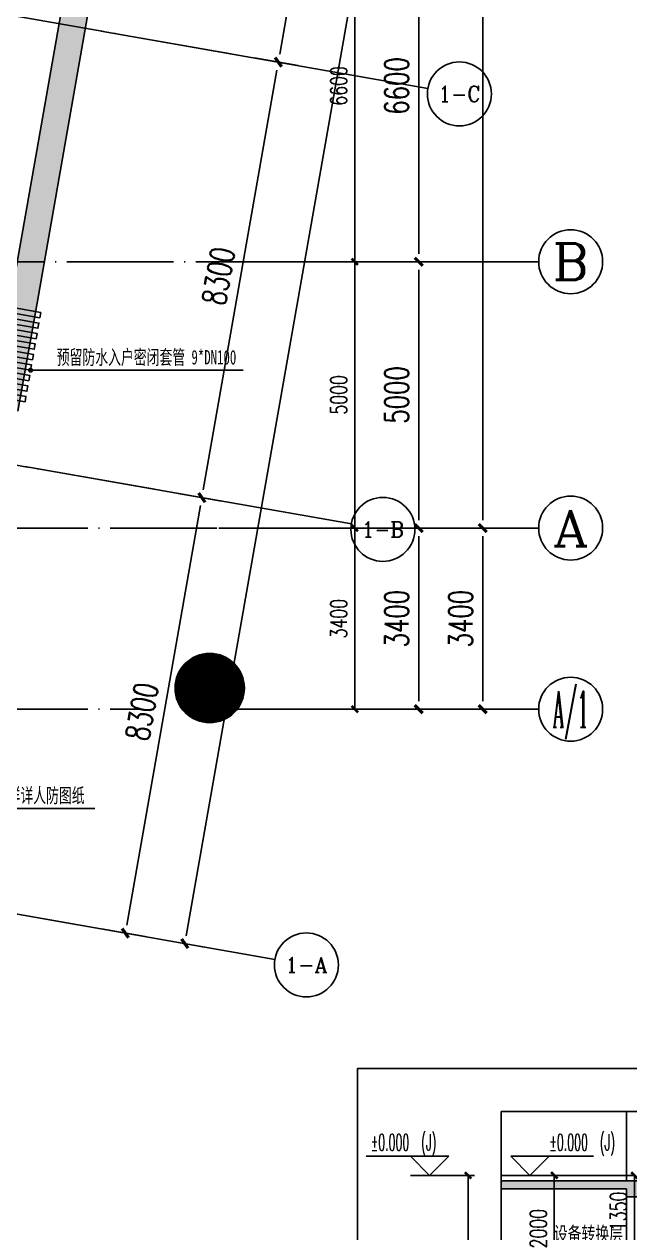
# Model space of a CAD drawing. Header units: millimetres. Extents: x 12325263 to 13848842, y -1463133 to 573208.
# Drawn here: x 12616646 to 12628006, y -899116 to -876428 of the extents above; entities that cross this region are included whole.
import ezdxf
from ezdxf.enums import TextEntityAlignment as Align
from ezdxf.xclip import XClip

# ---------------------------------------------------------------- set-up
doc = ezdxf.new("R2010")
doc.units = ezdxf.units.MM
doc.header["$LTSCALE"] = 1000
doc.header["$XCLIPFRAME"] = 0
doc.linetypes.add('DOTE', pattern=[2.42, 2, -0.2, 0.02, -0.2])
for name, color, linetype in [('A-ANNO-DIMS', 83, 'Continuous'), ('A-ANNO-ELEV', 3, 'Continuous'), ('A-ANNO-TEXT', 7, 'Continuous'), ('A-AXIS', 16, 'DOTE'), ('A-COLS', 6, 'Continuous'), ('A-WALL', 5, 'Continuous'), ('AXIS', 3, 'Continuous'), ('AXIS_TEXT', 7, 'Continuous'), ('COLUMN-CONCRETE', 6, 'Continuous'), ('PUB_DIM', 83, 'Continuous'), ('PUB_HATCH', 8, 'Continuous'), ('PUB_TEXT', 7, 'Continuous'), ('WALL', 5, 'Continuous'), ('WALL-SHATCH', 8, 'Continuous')]:
    doc.layers.add(name, color=color, linetype=linetype)
doc.styles.add('_TCH_AXIS', font='COMPLEX', dxfattribs={"bigfont": 'GBCBIG'})
doc.styles.add('_TCH_DIM', font='SIMPLEX.shx', dxfattribs={"width": 0.7, "bigfont": 'GBCBIG.shx'})
doc.styles.add('_TCH_DIM_T3', font='SIMPLEX.shx', dxfattribs={"width": 0.705882, "bigfont": 'GBCBIG.shx'})
doc.styles.add('COMPLEX', font='COMPLEX')
doc.styles.add('TITXV', font='', dxfattribs={"width": 0.7})
doc.styles.add('宋体', font='', dxfattribs={"width": 0.65})
doc.styles.get('TITXV').set_extended_font_data('SimSun')
doc.styles.get('宋体').set_extended_font_data('SimSun')
doc.dimstyles.new('_TCH_ARCH&&120', dxfattribs={"dimtxt": 306, "dimasz": 120, "dimexe": 300, "dimexo": 360, "dimgap": 147, "dimtad": 1, "dimdec": 0, "dimzin": 0, "dimdsep": 46, "dimtxsty": '_TCH_DIM_T3', "dimblk": 'ARCHTICK', "dimcen": 0.09, "dimclrt": 7, "dimazin": 2, "dimtfac": 1, "dimtdec": 0, "dimtix": 1, "dimtmove": 2, "dimatfit": 3, "dimfxl": 1, "dimfxlon": 1, "dimtolj": 1, "dimtzin": 0, "dimarcsym": 0})
doc.dimstyles.new('_TCH_ARCH&&150', dxfattribs={"dimtxt": 446.25, "dimasz": 150, "dimexe": 375, "dimexo": 450, "dimgap": 189.375, "dimtad": 1, "dimdec": 0, "dimzin": 0, "dimdsep": 46, "dimtxsty": '_TCH_DIM_T3', "dimblk": 'asdggshdfhsg_ArchTick', "dimcen": 0.09, "dimclrt": 7, "dimazin": 2, "dimtfac": 1, "dimtdec": 0, "dimtix": 1, "dimtmove": 2, "dimatfit": 3, "dimfxl": 1, "dimtolj": 1, "dimtzin": 0, "dimarcsym": 0})

# ---------------------------------------------------------------- blocks, each defined once
blk = doc.blocks.new('adgshg13-A$C7F010FC0')
at = {"layer": 'WALL-SHATCH'}
h = blk.add_hatch(color=256, dxfattribs=at)
h.dxf.hatch_style = 1
h.paths.add_polyline_path([(-60384, -16881), (-763, 197), (12588, -13153), (12588, -157996), (-162965, -188820), (-171262, -180523), (-171262, -31311), (-150707, -10756), (-131860, -7981), (-99162, -7981), (-99162, -4981), (-76620, -4981), (-70108, -16881)], flags=16)
h.paths.add_polyline_path([(-60091, -16381), (-647, 647), (12988, -12988), (12988, -158332), (-163101, -189250), (-171662, -180689), (-171662, -31145), (-150778, -10261), (-131897, -7481), (-99562, -7481), (-99562, -4581), (-76366, -4581), (-69908, -16381)])
at = {"layer": 'COLUMN-CONCRETE'}
for points in [[(-60091, -16381), (-647, 647), (12988, -12988), (12988, -158332), (-163101, -189250), (-171662, -180689), (-171662, -31145), (-150778, -10261), (-131897, -7481), (-99562, -7481), (-99562, -4581), (-76366, -4581), (-69908, -16381)], [(-60384, -16881), (-763, 197), (12588, -13153), (12588, -157996), (-162965, -188820), (-171262, -180523), (-171262, -31311), (-150707, -10756), (-131860, -7981), (-99162, -7981), (-99162, -4981), (-76620, -4981), (-70108, -16881)]]:
    blk.add_lwpolyline(points, close=True, dxfattribs=at)
blk = doc.blocks.new('A$C4C7A72D3')
at = {"layer": 'WALL', "color": 1}
blk.add_blockref('adgshg13-A$C7F010FC0', (210433, 205503.6), dxfattribs=at)
blk = doc.blocks.new('_AXISO')
blk.add_circle((0, 0), 0.5)
at = {"layer": 'AXIS_TEXT', "style": 'COMPLEX', "width": 1.041667}
blk.add_attdef('A', text='', height=0.56, dxfattribs=at).set_placement((-0.25, -0.28), (0.25, -0.28), align=Align.FIT)
blk = doc.blocks.new('asdggshdfhsg_ArchTick')
at = {"color": 0, "linetype": 'ByBlock', "const_width": 0.4}
blk.add_lwpolyline([(-0.5, -0.5), (0.5, 0.5)], dxfattribs=at)
blk = doc.blocks.new('*D5272')
at = {"layer": 'AXIS', "color": 0, "lineweight": -2, "transparency": 16777216}
for p, q in [((12487316.81071, 995989.75909), (12492191.81071, 995989.75909)), ((12491816.81071, 992739.75909), (12491816.81071, 995839.75909)), ((12487316.81071, 992589.75909), (12492191.81071, 992589.75909))]:
    blk.add_line(p, q, dxfattribs=at)
at = {"layer": 'Defpoints', "color": 0, "transparency": 16777216}
for p in [(12486866.81071, 995989.75909), (12491816.81071, 995989.75909), (12486866.81071, 992589.75909)]:
    blk.add_point(p, dxfattribs=at)
at = {"layer": 'AXIS', "color": 0, "lineweight": -2, "transparency": 16777216, "xscale": 150, "yscale": 150, "zscale": 150}
for p, rotation in [((12491816.81071, 995989.75909), 90), ((12491816.81071, 992589.75909), 270)]:
    blk.add_blockref('asdggshdfhsg_ArchTick', p, dxfattribs=dict(at, rotation=rotation))
at = {"layer": 'AXIS', "color": 7, "transparency": 16777216, "insert": (12491404.31071, 994289.75909), "char_height": 446.25, "attachment_point": 5, "rotation": 90, "style": '_TCH_DIM_T3'}
blk.add_mtext('\\A1;3400', dxfattribs=at)
blk = doc.blocks.new('*D5273')
at = {"layer": 'AXIS', "color": 0, "lineweight": -2, "transparency": 16777216}
for p, q in [((12487317, 1078990), (12492192, 1078990)), ((12491817, 996140), (12491817, 1078840)), ((12487317, 995990), (12492192, 995990))]:
    blk.add_line(p, q, dxfattribs=at)
at = {"layer": 'Defpoints', "color": 0, "transparency": 16777216}
for p in [(12486867, 1078990), (12491817, 1078990), (12486867, 995990)]:
    blk.add_point(p, dxfattribs=at)
at = {"layer": 'AXIS', "color": 0, "lineweight": -2, "transparency": 16777216, "xscale": 150, "yscale": 150, "zscale": 150}
for p, rotation in [((12491817, 1078990), 90), ((12491817, 995990), 270)]:
    blk.add_blockref('asdggshdfhsg_ArchTick', p, dxfattribs=dict(at, rotation=rotation))
at = {"layer": 'AXIS', "color": 7, "transparency": 16777216, "insert": (12491404, 1037490), "char_height": 446.2, "attachment_point": 5, "rotation": 90, "style": '_TCH_DIM_T3'}
blk.add_mtext('\\A1;83000', dxfattribs=at)
blk = doc.blocks.new('*D5274')
at = {"layer": 'AXIS', "color": 0, "lineweight": -2, "transparency": 16777216}
for p, q in [((12487316.81071, 995989.75909), (12490991.81071, 995989.75909)), ((12490616.81071, 992739.75909), (12490616.81071, 995839.75909)), ((12487316.81071, 992589.75909), (12490991.81071, 992589.75909))]:
    blk.add_line(p, q, dxfattribs=at)
at = {"layer": 'Defpoints', "color": 0, "transparency": 16777216}
for p in [(12486866.81071, 995989.75909), (12490616.81071, 995989.75909), (12486866.81071, 992589.75909)]:
    blk.add_point(p, dxfattribs=at)
at = {"layer": 'AXIS', "color": 0, "lineweight": -2, "transparency": 16777216, "xscale": 150, "yscale": 150, "zscale": 150}
for p, rotation in [((12490616.81071, 995989.75909), 90), ((12490616.81071, 992589.75909), 270)]:
    blk.add_blockref('asdggshdfhsg_ArchTick', p, dxfattribs=dict(at, rotation=rotation))
at = {"layer": 'AXIS', "color": 7, "transparency": 16777216, "insert": (12490204.31071, 994289.75909), "char_height": 446.25, "attachment_point": 5, "rotation": 90, "style": '_TCH_DIM_T3'}
blk.add_mtext('\\A1;3400', dxfattribs=at)
blk = doc.blocks.new('*D5275')
at = {"layer": 'AXIS', "color": 0, "lineweight": -2, "transparency": 16777216}
for p, q in [((12487316.81071, 1000989.75909), (12490991.81071, 1000989.75909)), ((12490616.81071, 996139.75909), (12490616.81071, 1000839.75909)), ((12487316.81071, 995989.75909), (12490991.81071, 995989.75909))]:
    blk.add_line(p, q, dxfattribs=at)
at = {"layer": 'Defpoints', "color": 0, "transparency": 16777216}
for p in [(12486866.81071, 1000989.75909), (12490616.81071, 1000989.75909), (12486866.81071, 995989.75909)]:
    blk.add_point(p, dxfattribs=at)
at = {"layer": 'AXIS', "color": 0, "lineweight": -2, "transparency": 16777216, "xscale": 150, "yscale": 150, "zscale": 150}
for p, rotation in [((12490616.81071, 1000989.75909), 90), ((12490616.81071, 995989.75909), 270)]:
    blk.add_blockref('asdggshdfhsg_ArchTick', p, dxfattribs=dict(at, rotation=rotation))
at = {"layer": 'AXIS', "color": 7, "transparency": 16777216, "insert": (12490204.31071, 998489.75909), "char_height": 446.25, "attachment_point": 5, "rotation": 90, "style": '_TCH_DIM_T3'}
blk.add_mtext('\\A1;5000', dxfattribs=at)
blk = doc.blocks.new('*D5276')
at = {"layer": 'AXIS', "color": 0, "lineweight": -2, "transparency": 16777216}
for p, q in [((12487316.81071, 1007589.75909), (12490991.81071, 1007589.75909)), ((12490616.81071, 1001139.75909), (12490616.81071, 1007439.75909)), ((12487316.81071, 1000989.75909), (12490991.81071, 1000989.75909))]:
    blk.add_line(p, q, dxfattribs=at)
at = {"layer": 'Defpoints', "color": 0, "transparency": 16777216}
for p in [(12486866.81071, 1007589.75909), (12490616.81071, 1007589.75909), (12486866.81071, 1000989.75909)]:
    blk.add_point(p, dxfattribs=at)
at = {"layer": 'AXIS', "color": 0, "lineweight": -2, "transparency": 16777216, "xscale": 150, "yscale": 150, "zscale": 150}
for p, rotation in [((12490616.81071, 1007589.75909), 90), ((12490616.81071, 1000989.75909), 270)]:
    blk.add_blockref('asdggshdfhsg_ArchTick', p, dxfattribs=dict(at, rotation=rotation))
at = {"layer": 'AXIS', "color": 7, "transparency": 16777216, "insert": (12490204.31071, 1004289.75909), "char_height": 446.25, "attachment_point": 5, "rotation": 90, "style": '_TCH_DIM_T3'}
blk.add_mtext('\\A1;6600', dxfattribs=at)
blk = doc.blocks.new('*D5440')
at = {"layer": 'AXIS', "color": 0, "lineweight": -2, "transparency": 16777216}
for p, q in [((30691, 89948), (32623, 89608)), ((16040, -2664), (32227, 89526)), ((14452, -2538), (16384, -2877))]:
    blk.add_line(p, q, dxfattribs=at)
at = {"layer": 'Defpoints', "color": 0, "transparency": 16777216}
for p in [(30248, 90025), (32253, 89673), (14009, -2460)]:
    blk.add_point(p, dxfattribs=at)
at = {"layer": 'AXIS', "color": 0, "lineweight": -2, "transparency": 16777216, "xscale": 150, "yscale": 150, "zscale": 150}
for p, rotation in [((32253, 89673), 80.04131921271002), ((16015, -2812), 260.04131921271)]:
    blk.add_blockref('asdggshdfhsg_ArchTick', p, dxfattribs=dict(at, rotation=rotation))
at = {"layer": 'AXIS', "color": 7, "transparency": 16777216, "insert": (23728, 43502), "char_height": 446.2, "attachment_point": 5, "rotation": 80.0413, "style": '_TCH_DIM_T3'}
blk.add_mtext('\\A1;93900', dxfattribs=at)
blk = doc.blocks.new('*D5441')
at = {"layer": 'AXIS', "color": 0, "lineweight": -2, "transparency": 16777216}
for p, q in [((15888, 5637), (16704, 5494)), ((14925, -2468), (16309, 5411)), ((14452, -2538), (15269, -2681))]:
    blk.add_line(p, q, dxfattribs=at)
at = {"layer": 'Defpoints', "color": 0, "transparency": 16777216}
for p in [(15445, 5715), (16335, 5559), (14009, -2460)]:
    blk.add_point(p, dxfattribs=at)
at = {"layer": 'AXIS', "color": 0, "lineweight": -2, "transparency": 16777216, "xscale": 150, "yscale": 150, "zscale": 150}
for p, rotation in [((16335, 5559), 80.04131921271002), ((14899, -2616), 260.04131921271)]:
    blk.add_blockref('asdggshdfhsg_ArchTick', p, dxfattribs=dict(at, rotation=rotation))
at = {"layer": 'AXIS', "color": 7, "transparency": 16777216, "insert": (15211, 1543), "char_height": 446.2, "attachment_point": 5, "rotation": 80.0413, "style": '_TCH_DIM_T3'}
blk.add_mtext('\\A1;8300', dxfattribs=at)
blk = doc.blocks.new('*D5442')
at = {"layer": 'AXIS', "color": 0, "lineweight": -2, "transparency": 16777216}
for p, q in [((17323, 13812), (18139, 13669)), ((16361, 5707), (17744, 13586)), ((15888, 5637), (16704, 5494))]:
    blk.add_line(p, q, dxfattribs=at)
at = {"layer": 'Defpoints', "color": 0, "transparency": 16777216}
for p in [(16880, 13890), (17770, 13734), (15445, 5715)]:
    blk.add_point(p, dxfattribs=at)
at = {"layer": 'AXIS', "color": 0, "lineweight": -2, "transparency": 16777216, "xscale": 150, "yscale": 150, "zscale": 150}
for p, rotation in [((17770, 13734), 80.04131921271002), ((16335, 5559), 260.04131921271)]:
    blk.add_blockref('asdggshdfhsg_ArchTick', p, dxfattribs=dict(at, rotation=rotation))
at = {"layer": 'AXIS', "color": 7, "transparency": 16777216, "insert": (16646, 9718), "char_height": 446.2, "attachment_point": 5, "rotation": 80.0413, "style": '_TCH_DIM_T3'}
blk.add_mtext('\\A1;8300', dxfattribs=at)
blk = doc.blocks.new('*D5443')
at = {"layer": 'AXIS', "color": 0, "lineweight": -2, "transparency": 16777216}
for p, q in [((18759, 21987), (19575, 21844)), ((17796, 13882), (19179, 21761)), ((17323, 13812), (18139, 13669))]:
    blk.add_line(p, q, dxfattribs=at)
at = {"layer": 'Defpoints', "color": 0, "transparency": 16777216}
for p in [(18315, 22065), (19205, 21909), (16880, 13890)]:
    blk.add_point(p, dxfattribs=at)
at = {"layer": 'AXIS', "color": 0, "lineweight": -2, "transparency": 16777216, "xscale": 150, "yscale": 150, "zscale": 150}
for p, rotation in [((19205, 21909), 80.04131921271005), ((17770, 13734), 260.0413192127101)]:
    blk.add_blockref('asdggshdfhsg_ArchTick', p, dxfattribs=dict(at, rotation=rotation))
at = {"layer": 'AXIS', "color": 7, "transparency": 16777216, "insert": (18081, 17893), "char_height": 446.2, "attachment_point": 5, "rotation": 80.0413, "style": '_TCH_DIM_T3'}
blk.add_mtext('\\A1;8300', dxfattribs=at)
blk = doc.blocks.new('_ArchTick')
at = {"color": 0, "linetype": 'ByBlock', "const_width": 0.4}
blk.add_lwpolyline([(-0.5, -0.5), (0.5, 0.5)], dxfattribs=at)
blk = doc.blocks.new('*D5458')
at = {"layer": 'A-ANNO-DIMS', "color": 0, "lineweight": -2, "transparency": 16777216}
for p, q in [((5033, 7570), (4732, 7570)), ((5032, 6220), (5032, 7570)), ((5033, 6220), (4732, 6220))]:
    blk.add_line(p, q, dxfattribs=at)
at = {"layer": 'Defpoints', "color": 0, "transparency": 16777216}
for p in [(5032, 7570), (6930, 7570), (6930, 6220)]:
    blk.add_point(p, dxfattribs=at)
at = {"layer": 'A-ANNO-DIMS', "color": 0, "lineweight": -2, "transparency": 16777216, "xscale": 120, "yscale": 120, "zscale": 120}
for p, rotation in [((5032, 7570), 90), ((5032, 6220), 270)]:
    blk.add_blockref('_ArchTick', p, dxfattribs=dict(at, rotation=rotation))
at = {"layer": 'A-ANNO-DIMS', "color": 7, "transparency": 16777216, "insert": (4732, 6895), "char_height": 306, "attachment_point": 5, "rotation": 90, "style": '_TCH_DIM_T3'}
blk.add_mtext('\\A1;1350', dxfattribs=at)
blk = doc.blocks.new('*D5478')
at = {"layer": 'A-ANNO-DIMS', "color": 0, "lineweight": -2, "transparency": 16777216}
for p, q in [((1913, 7570), (1612, 7570)), ((1912, 920), (1912, 7570)), ((1913, 920), (1612, 920))]:
    blk.add_line(p, q, dxfattribs=at)
at = {"layer": 'Defpoints', "color": 0, "transparency": 16777216}
for p in [(1912, 7570), (2530, 7570), (2530, 920)]:
    blk.add_point(p, dxfattribs=at)
at = {"layer": 'A-ANNO-DIMS', "color": 0, "lineweight": -2, "transparency": 16777216, "xscale": 120, "yscale": 120, "zscale": 120}
for p, rotation in [((1912, 7570), 90), ((1912, 920), 270)]:
    blk.add_blockref('_ArchTick', p, dxfattribs=dict(at, rotation=rotation))
at = {"layer": 'A-ANNO-DIMS', "color": 7, "transparency": 16777216, "insert": (1612, 4245), "char_height": 306, "attachment_point": 5, "rotation": 90, "style": '_TCH_DIM_T3'}
blk.add_mtext('\\A1;6650', dxfattribs=at)
blk = doc.blocks.new('*D5479')
at = {"layer": 'A-ANNO-DIMS', "color": 0, "lineweight": -2, "transparency": 16777216}
for p, q in [((3527, 7570), (3828, 7570)), ((3528, 5570), (3528, 7570)), ((3527, 5570), (3828, 5570))]:
    blk.add_line(p, q, dxfattribs=at)
at = {"layer": 'Defpoints', "color": 0, "transparency": 16777216}
for p in [(2530, 7570), (3528, 7570), (2530, 5570)]:
    blk.add_point(p, dxfattribs=at)
at = {"layer": 'A-ANNO-DIMS', "color": 0, "lineweight": -2, "transparency": 16777216, "xscale": 120, "yscale": 120, "zscale": 120}
for p, rotation in [((3528, 7570), 90), ((3528, 5570), 270)]:
    blk.add_blockref('_ArchTick', p, dxfattribs=dict(at, rotation=rotation))
at = {"layer": 'A-ANNO-DIMS', "color": 7, "transparency": 16777216, "insert": (3228, 6570), "char_height": 306, "attachment_point": 5, "rotation": 90, "style": '_TCH_DIM_T3'}
blk.add_mtext('\\A1;2000', dxfattribs=at)
blk = doc.blocks.new('_YZH')
blk.add_circle((0, 0), 0.5)
at = {"layer": 'PUB_HATCH', "const_width": 0.5}
blk.add_lwpolyline([(-0.25, 0, 1), (0.25, 0, 1)], format="xyb", close=True, dxfattribs=at)
blk = doc.blocks.new('asdfassdfg')
at = {"layer": 'A-COLS', "xscale": 1300, "yscale": 1300, "zscale": 1300}
blk.add_blockref('_YZH', (8679, 25697), dxfattribs=at)
blk = doc.blocks.new('A$C2C490654')
for points in [[(0, 600), (0, 0), (100, 0), (100, 600)], [(200, 600), (200, 0), (300, 0), (300, 600)], [(400, 600), (400, 0), (500, 0), (500, 600)], [(600, 600), (600, 0), (700, 0), (700, 600)], [(800, 600), (800, 0), (900, 0), (900, 600)], [(1000, 600), (1000, 0), (1100, 0), (1100, 600)], [(1200, 600), (1200, 0), (1300, 0), (1300, 600)], [(1400, 600), (1400, 0), (1500, 0), (1500, 600)], [(1600, 600), (1600, 0), (1700, 0), (1700, 600)]]:
    blk.add_lwpolyline(points, close=True)
blk = doc.blocks.new('*D4769')
at = {"layer": 'Defpoints', "color": 0, "transparency": 16777216}
for p in [(12619246.81071, -885886.78575), (12622846.81071, -885886.78575), (12619246.81071, -889286.78575)]:
    blk.add_point(p, dxfattribs=at)
at = {"layer": 'PUB_DIM', "color": 0, "lineweight": -2, "transparency": 16777216}
for p, q in [((12622845.81071, -885886.78575), (12623146.81071, -885886.78575)), ((12622846.81071, -889286.78575), (12622846.81071, -885886.78575)), ((12622845.81071, -889286.78575), (12623146.81071, -889286.78575))]:
    blk.add_line(p, q, dxfattribs=at)
at = {"layer": 'PUB_DIM', "color": 0, "lineweight": -2, "transparency": 16777216, "xscale": 120, "yscale": 120, "zscale": 120}
for p, rotation in [((12622846.81071, -885886.78575), 90), ((12622846.81071, -889286.78575), 270)]:
    blk.add_blockref('_ArchTick', p, dxfattribs=dict(at, rotation=rotation))
at = {"layer": 'PUB_DIM', "color": 7, "transparency": 16777216, "insert": (12622546.81071, -887586.78575), "char_height": 306, "attachment_point": 5, "rotation": 90, "style": '_TCH_DIM_T3'}
blk.add_mtext('\\A1;3400', dxfattribs=at)
blk = doc.blocks.new('*D4770')
at = {"layer": 'Defpoints', "color": 0, "transparency": 16777216}
for p in [(12619246.81071, -880886.78575), (12622846.81071, -880886.78575), (12619246.81071, -885886.78575)]:
    blk.add_point(p, dxfattribs=at)
at = {"layer": 'PUB_DIM', "color": 0, "lineweight": -2, "transparency": 16777216}
for p, q in [((12622845.81071, -880886.78575), (12623146.81071, -880886.78575)), ((12622846.81071, -885886.78575), (12622846.81071, -880886.78575)), ((12622845.81071, -885886.78575), (12623146.81071, -885886.78575))]:
    blk.add_line(p, q, dxfattribs=at)
at = {"layer": 'PUB_DIM', "color": 0, "lineweight": -2, "transparency": 16777216, "xscale": 120, "yscale": 120, "zscale": 120}
for p, rotation in [((12622846.81071, -880886.78575), 90), ((12622846.81071, -885886.78575), 270)]:
    blk.add_blockref('_ArchTick', p, dxfattribs=dict(at, rotation=rotation))
at = {"layer": 'PUB_DIM', "color": 7, "transparency": 16777216, "insert": (12622546.81071, -883386.78575), "char_height": 306, "attachment_point": 5, "rotation": 90, "style": '_TCH_DIM_T3'}
blk.add_mtext('\\A1;5000', dxfattribs=at)
blk = doc.blocks.new('*D4771')
at = {"layer": 'Defpoints', "color": 0, "transparency": 16777216}
for p in [(12619246.81071, -874286.78575), (12622846.81071, -874286.78575), (12619246.81071, -880886.78575)]:
    blk.add_point(p, dxfattribs=at)
at = {"layer": 'PUB_DIM', "color": 0, "lineweight": -2, "transparency": 16777216}
for p, q in [((12622845.81071, -874286.78575), (12623146.81071, -874286.78575)), ((12622846.81071, -880886.78575), (12622846.81071, -874286.78575)), ((12622845.81071, -880886.78575), (12623146.81071, -880886.78575))]:
    blk.add_line(p, q, dxfattribs=at)
at = {"layer": 'PUB_DIM', "color": 0, "lineweight": -2, "transparency": 16777216, "xscale": 120, "yscale": 120, "zscale": 120}
for p, rotation in [((12622846.81071, -874286.78575), 90), ((12622846.81071, -880886.78575), 270)]:
    blk.add_blockref('_ArchTick', p, dxfattribs=dict(at, rotation=rotation))
at = {"layer": 'PUB_DIM', "color": 7, "transparency": 16777216, "insert": (12622546.81071, -877586.78575), "char_height": 306, "attachment_point": 5, "rotation": 90, "style": '_TCH_DIM_T3'}
blk.add_mtext('\\A1;6600', dxfattribs=at)
blk = doc.blocks.new('qlzw')
at = {"layer": 'A-AXIS'}
for p, q in [((12411416.8, 1000989.8), (12486866.8, 1000989.8)), ((12404966.8, 995989.8), (12486866.8, 995989.8)), ((12404966.8, 992589.8), (12485416.8, 992589.8))]:
    blk.add_line(p, q, dxfattribs=at)
at = {"layer": 'AXIS'}
for p, q in [((12486866.8, 1000989.8), (12492866.8, 1000989.8)), ((12486866.8, 995989.8), (12492866.8, 995989.8)), ((12486866.8, 992589.8), (12492866.8, 992589.8))]:
    blk.add_line(p, q, dxfattribs=at)
ref = blk.add_blockref('_AXISO', (12493466.8, 1000989.8), dxfattribs=dict(at, xscale=1200, yscale=1200, zscale=1200))
ref.add_attrib('A', 'B', dxfattribs={"layer": 'AXIS_TEXT', "height": 678.8, "style": '_TCH_AXIS', "width": 1.235294}).set_placement((12493127.4, 1000650.3), (12493806.2, 1000650.3), align=Align.FIT)
ref = blk.add_blockref('_AXISO', (12493466.8, 995989.8), dxfattribs=dict(at, xscale=1200, yscale=1200, zscale=1200))
ref.add_attrib('A', 'A', dxfattribs={"layer": 'AXIS_TEXT', "height": 678.8, "style": '_TCH_AXIS', "width": 1.166667}).set_placement((12493127.4, 995650.3), (12493806.2, 995650.3), align=Align.FIT)
ref = blk.add_blockref('_AXISO', (12493466.8, 992589.8), dxfattribs=dict(at, xscale=1200, yscale=1200, zscale=1200))
ref.add_attrib('A', 'A/1', dxfattribs={"layer": 'AXIS_TEXT', "height": 678.82, "style": '_TCH_AXIS', "width": 0.403846}).set_placement((12493127.4, 992250.3), (12493806.2, 992250.3), align=Align.FIT)
for p1, p2, distance, picture, middle in [((12486866.8, 995989.8), (12486866.8, 1078989.8), -4950, '*D5273', (12491404.3, 1037489.8)), ((12486866.8, 1000989.8), (12486866.8, 1007589.8), -3750, '*D5276', (12490204.3, 1004289.8)), ((12486866.8, 995989.8), (12486866.8, 1000989.8), -3750, '*D5275', (12490204.3, 998489.8)), ((12486866.8, 992589.8), (12486866.8, 995989.8), -4950, '*D5272', (12491404.3, 994289.8)), ((12486866.8, 992589.8), (12486866.8, 995989.8), -3750, '*D5274', (12490204.3, 994289.8))]:
    dim = blk.add_aligned_dim(p1=p1, p2=p2, distance=distance, dimstyle='_TCH_ARCH&&150', dxfattribs=at)
    dim.commit()
    dim.dimension.update_dxf_attribs({"geometry": picture, "text_midpoint": middle})
blk = doc.blocks.new('asdfadfgsdg')
at = {"layer": 'A-AXIS'}
for p, q in [((16880, 13890.1), (2476.8, 16419.1)), ((15444.6, 5715.2), (1041.4, 8244.1)), ((14009.2, -2459.8), (-394, 69.2))]:
    blk.add_line(p, q, dxfattribs=at)
at = {"layer": 'AXIS'}
for p, q in [((14448.4, 14317), (20575.2, 13241.3)), ((13013, 6142.1), (19139.8, 5066.3)), ((11577.6, -2032.8), (17704.5, -3108.6))]:
    blk.add_line(p, q, dxfattribs=at)
ref = blk.add_blockref('_AXISO', (21166.2, 13137.5), dxfattribs=dict(at, xscale=1200, yscale=1200, zscale=1200))
ref.add_attrib('A', '1-C', dxfattribs={"layer": 'AXIS_TEXT', "height": 294.94, "style": '_TCH_AXIS'}).set_placement((20772.9, 12990), (21559.5, 12990), align=Align.FIT)
ref = blk.add_blockref('_AXISO', (19730.8, 4962.6), dxfattribs=dict(at, xscale=1200, yscale=1200, zscale=1200))
ref.add_attrib('A', '1-B', dxfattribs={"layer": 'AXIS_TEXT', "height": 285.97, "style": '_TCH_AXIS'}).set_placement((19335.9, 4819.6), (20125.7, 4819.6), align=Align.FIT)
ref = blk.add_blockref('_AXISO', (18295.4, -3212.4), dxfattribs=dict(at, xscale=1200, yscale=1200, zscale=1200))
ref.add_attrib('A', '1-A', dxfattribs={"layer": 'AXIS_TEXT', "height": 281.67, "style": '_TCH_AXIS'}).set_placement((17899.7, -3353.2), (18691.1, -3353.2), align=Align.FIT)
for p1, p2, distance, picture, middle in [((14009.2, -2459.8), (30248.1, 90025.4), -2036, '*D5440', (23727.7, 43502)), ((16880, 13890.1), (18315.4, 22065), -903.6, '*D5443', (18081.4, 17892.6)), ((15444.6, 5715.2), (16880, 13890.1), -903.6, '*D5442', (16646, 9717.7)), ((14009.2, -2459.8), (15444.6, 5715.2), -903.6, '*D5441', (15210.6, 1542.7))]:
    dim = blk.add_aligned_dim(p1=p1, p2=p2, distance=distance, dimstyle='_TCH_ARCH&&150', dxfattribs=at)
    dim.commit()
    dim.dimension.update_dxf_attribs({"geometry": picture, "text_midpoint": middle})
blk = doc.blocks.new('A$C79D41224')
at = {"layer": 'PUB_HATCH'}
for points in [[(2530, 7320), (4880, 7320), (5080, 7470), (2530, 7470)], [(5080, 7170), (5080, 7470), (4880, 7320), (4880, 7170)]]:
    blk.add_hatch(color=256, dxfattribs=at).paths.add_polyline_path(points)
blk.add_line((4880, 7570), (2530, 7570))
at = {"layer": 'A-ANNO-ELEV'}
for p, q in [((1550, 7930), (0, 7930)), ((1190, 7570), (830, 7930)), ((1190, 7570), (1550, 7930)), ((3071.6, 7570), (2711.6, 7930)), ((2711.6, 7930), (4261.7, 7930)), ((3071.6, 7570), (3431.6, 7930)), ((2030, 7570), (830, 7570))]:
    blk.add_line(p, q, dxfattribs=at)
blk.add_lwpolyline([(2530, 8770), (14530.1, 8770), (14530.1, 0), (2530, 0)], close=True, dxfattribs=at)
at = {"layer": 'A-WALL'}
for p, q in [((4880, 7470), (4880, 8770)), ((4880, 8770), (5080, 8770)), ((4880, 7470), (5080, 7470)), ((4880, 5570), (4880, 7170)), ((4880, 7170), (5080, 7170))]:
    blk.add_line(p, q, dxfattribs=at)
at = {"layer": 'WALL'}
for p, q in [((2530, 7470), (5080, 7470)), ((2530, 7470), (2530, 7320)), ((2530, 7320), (4880, 7320)), ((4880, 7170), (4880, 7320)), ((4880, 7170), (5080, 7170))]:
    blk.add_line(p, q, dxfattribs=at)
at = {"layer": 'A-ANNO-TEXT'}
for s, height, style, width, p in [('(J)', 306, '_TCH_DIM', 0.494118, (1030.8, 8038)), ('(J)', 306, '_TCH_DIM', 0.494118, (4381.7, 8038)), ('%%P0.000', 306, '_TCH_DIM', 0.494118, (82.8, 8038)), ('%%P0.000', 306, '_TCH_DIM', 0.494118, (3433.7, 8038)), ('设备转换层', 271.9, 'TITXV', 0.7, (3519.8, 6335.6))]:
    blk.add_text(s, height=height, dxfattribs=dict(at, style=style, width=width)).set_placement(p)
at = {"layer": 'A-ANNO-DIMS'}
for p1, p2, distance, picture, middle in [((2530, 920), (2530, 7570), 618.4, '*D5478', (1611.6, 4245)), ((2530, 5570), (2530, 7570), -998.4, '*D5479', (3228.5, 6570)), ((6930.1, 6220), (6930.1, 7570), 1898.4, '*D5458', (4731.6, 6895))]:
    dim = blk.add_aligned_dim(p1=p1, p2=p2, distance=distance, dimstyle='_TCH_ARCH&&120', dxfattribs=at)
    dim.commit()
    dim.dimension.update_dxf_attribs({"geometry": picture, "text_midpoint": middle})

msp = doc.modelspace()

# ---------------------------------------------------------------- block references
ref = msp.add_blockref('A$C4C7A72D3', (12385714.9, -906209.5), dxfattribs=dict(rotation=350.041249254255))
XClip(ref).set_block_clipping_path([(223442.8584877662, 85923.1187333744), (220542.7961432356, 85923.1422391906), (220542.8579492103, 89292.823275506), (211526.9150355905, 89292.8101311298), (210631.4331447985, 94392.8080583527), (206113.3685902953, 94392.8025418455), (206001.4315187763, 95030.3127344656), (204376.2826588508, 94744.9613686837), (203364.4570056833, 100506.9030052917), (197947.3947122637, 99555.7482674252), (192482.3428474721, 130679.4765393781), (190118.7804593667, 130264.4504016289), (191623.4071957469, 121695.6427078634), (177046.6486519482, 119136.2011700841), (175707.6223907359, 126760.8483765714), (173902.988371335, 128026.4039125028), (169528.3854461554, 127258.2903269802), (169070.0967394859, 129868.3614864857), (163308.2517458182, 128856.6693391807), (163766.52659606, 126246.6171700556), (159679.1795131005, 125528.9180921423), (170669.6888374612, 62935.797914044), (167222.1989369914, 62330.4650948944), (167939.7759490944, 58243.6808593175), (171386.9528796654, 58848.2912487988), (172857.0656793863, 50477.0032648193), (165962.5026008021, 49266.4230898353), (168037.7813034765, 37447.1796448426), (140649.9584970828, 32638.2390106404), (115387.9799239188, 28202.5781787895), (95598.7254695911, 140907.4332163476), (226939.476109907, 163968.8668500402), (240128.6952811591, 88852.8973128139)])

# ---------------------------------------------------------------- next in the draw order: hatches: boundary and pattern name
at = {"layer": 'PUB_HATCH'}
for points in [[(12616399.9, -881539.5), (12616892.4, -881625.9), (12619339.9, -867686.8), (12618847.4, -867600.3)], [(12616036.8, -883607.8), (12616529.2, -883694.3), (12616892.4, -881625.9), (12616399.9, -881539.5)]]:
    msp.add_hatch(color=256, dxfattribs=at).paths.add_polyline_path(points)

# ---------------------------------------------------------------- next in the draw order: linework, layer by layer
msp.add_lwpolyline([(12637591.6, -896030), (12622900, -896030), (12622900, -907108), (12637591.6, -907108)], close=True)
at = {"layer": 'A-WALL'}
for p, q in [((12616399.9, -881539.5), (12618847.4, -867600.3)), ((12616892.4, -881625.9), (12619339.9, -867686.8)), ((12616529.2, -883694.3), (12616892.4, -881625.9))]:
    msp.add_line(p, q, dxfattribs=at)
at = {"layer": 'AXIS'}
for p, q in [((12616766.1, -882923.6), (12617173.4, -882923.6)), ((12617173.4, -882923.6), (12620752.2, -882923.6)), ((12615649.6, -891149.4), (12617970, -891149.4))]:
    msp.add_line(p, q, dxfattribs=at)
at = {"layer": 'AXIS', "const_width": 48}
msp.add_lwpolyline([(12616742.1, -882923.6, 1), (12616790.1, -882923.6, 1)], format="xyb", close=True, dxfattribs=at)

# ---------------------------------------------------------------- next in the draw order: block references
at = {"color": 2}
msp.add_blockref('qlzw', (133430, -1881876.5), dxfattribs=at)
for name, p in [('asdfadfgsdg', (12603643.4, -890874)), ('asdfassdfg', (12611446.8, -914586.8)), ('A$C79D41224', (12623061.5, -905608))]:
    msp.add_blockref(name, p)
at = {"rotation": 80.04131921267077}
msp.add_blockref('A$C2C490654', (12616662.3, -883514.5), dxfattribs=at)

# ---------------------------------------------------------------- next in the draw order: texts
at = {"layer": 'PUB_TEXT', "style": '宋体', "width": 0.65}
for s, p in [('预留防水入户密闭套管', (12617255.6, -882815.6)), ('9*DN100', (12619783.2, -882815.6)), ('楼梯大样详人防图纸', (12615609.9, -891041.4))]:
    msp.add_text(s, height=271.9, dxfattribs=at).set_placement(p)

# ---------------------------------------------------------------- next in the draw order: dimensions: what is measured, and where the dimension line sits
at = {"layer": 'PUB_DIM'}
for p1, p2, picture, middle in [((12619246.8, -880886.8), (12619246.8, -874286.8), '*D4771', (12622546.8, -877586.8)), ((12619246.8, -885886.8), (12619246.8, -880886.8), '*D4770', (12622546.8, -883386.8)), ((12619246.8, -889286.8), (12619246.8, -885886.8), '*D4769', (12622546.8, -887586.8))]:
    dim = msp.add_aligned_dim(p1=p1, p2=p2, distance=-3600, dimstyle='_TCH_ARCH&&120', dxfattribs=at)
    dim.commit()
    dim.dimension.update_dxf_attribs({"geometry": picture, "text_midpoint": middle})

doc.saveas('drawing.dxf')
